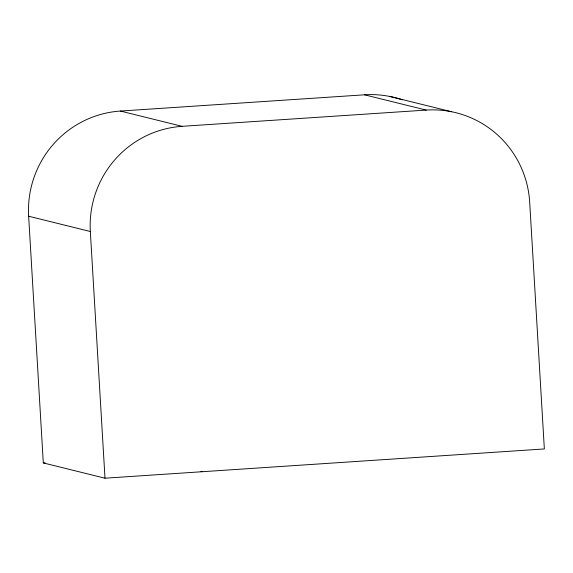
<?xml version="1.0" encoding="UTF-8"?>
<svg xmlns="http://www.w3.org/2000/svg" width="573" height="573" viewBox="0 0 573 573"><rect width="100%" height="100%" fill="white"/><g stroke="black" fill="none" stroke-linecap="round" stroke-linejoin="round"><path stroke-width="0.86" d="M364.507 94.81L426.197 110.08A98.964 97.739 -76.1 0 1 529.696 202.255L544.35 448.945L104.995 478.197L43.304 462.927L28.65 216.236A98.964 97.739 -76.1 0 1 120.423 111.055L364.507 94.81A98.964 97.739 -76.1 0 1 402.318 99.838M120.423 111.055L182.107 126.325L426.197 110.08M43.304 462.927L45.081 462.812M389.977 96.493L451.667 111.756M28.65 216.236L90.333 231.499A98.964 97.739 -76.1 0 1 182.107 126.325M200.887 471.264L202.627 471.694M90.333 231.499L104.995 478.197"/></g></svg>
